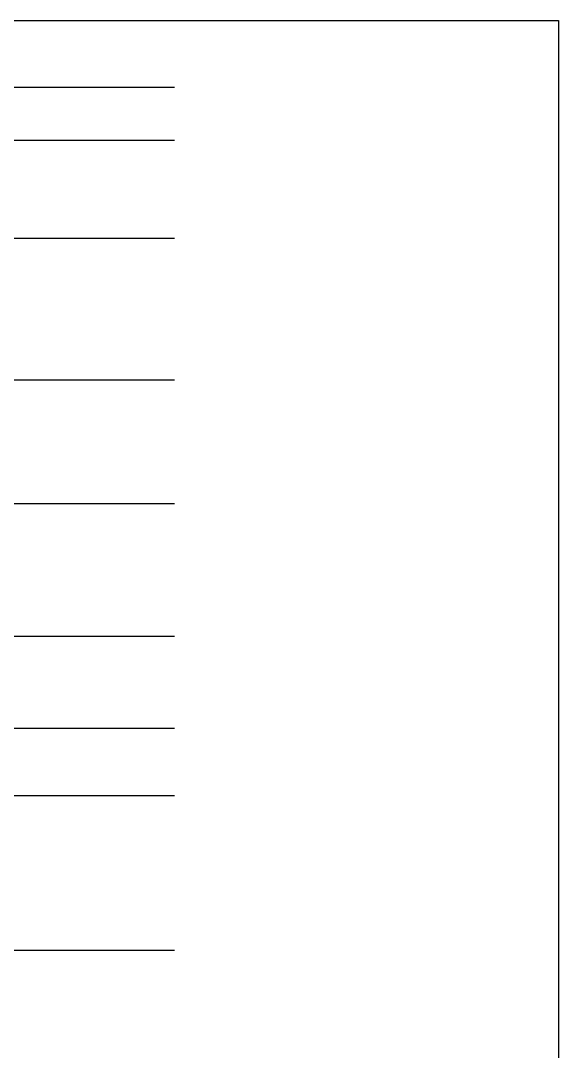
# Model space of a CAD drawing. Header units: millimetres. Extents: x -56316 to 123720, y -36837 to 55569.
# Drawn here: x 93323 to 123720, y -5722 to 52560 of the extents above; entities that cross this region are included whole.
import ezdxf

# ---------------------------------------------------------------- set-up
doc = ezdxf.new("R2010")
doc.units = ezdxf.units.MM
doc.header["$LTSCALE"] = 60
doc.layers.add('cen', color=1, linetype='Continuous')
doc.layers.add('NOPLOT-DIM', color=191, linetype='Continuous', plot=False)

msp = doc.modelspace()

# ---------------------------------------------------------------- linework, layer by layer
at = {"layer": 'cen'}
for p, q in [((-3065.7, 48800), (102021, 48800)), ((-3065.7, 45800), (102021, 45800)), ((-3065.7, 40250), (102021, 40250)), ((-3065.7, 32250), (102021, 32250)), ((-3065.7, 25250), (102021, 25250)), ((-3065.7, 17750), (102021, 17750)), ((-3065.7, 12550), (102021, 12550)), ((-3065.7, 8750), (102021, 8750)), ((-3065.7, 0), (102021, 0))]:
    msp.add_line(p, q, dxfattribs=at)
at = {"layer": 'NOPLOT-DIM', "elevation": 0}
msp.add_lwpolyline([(123720, -11694.5), (76200, -11694.5), (76200, 52560), (123720, 52560)], close=True, dxfattribs=at)

doc.saveas('drawing.dxf')
